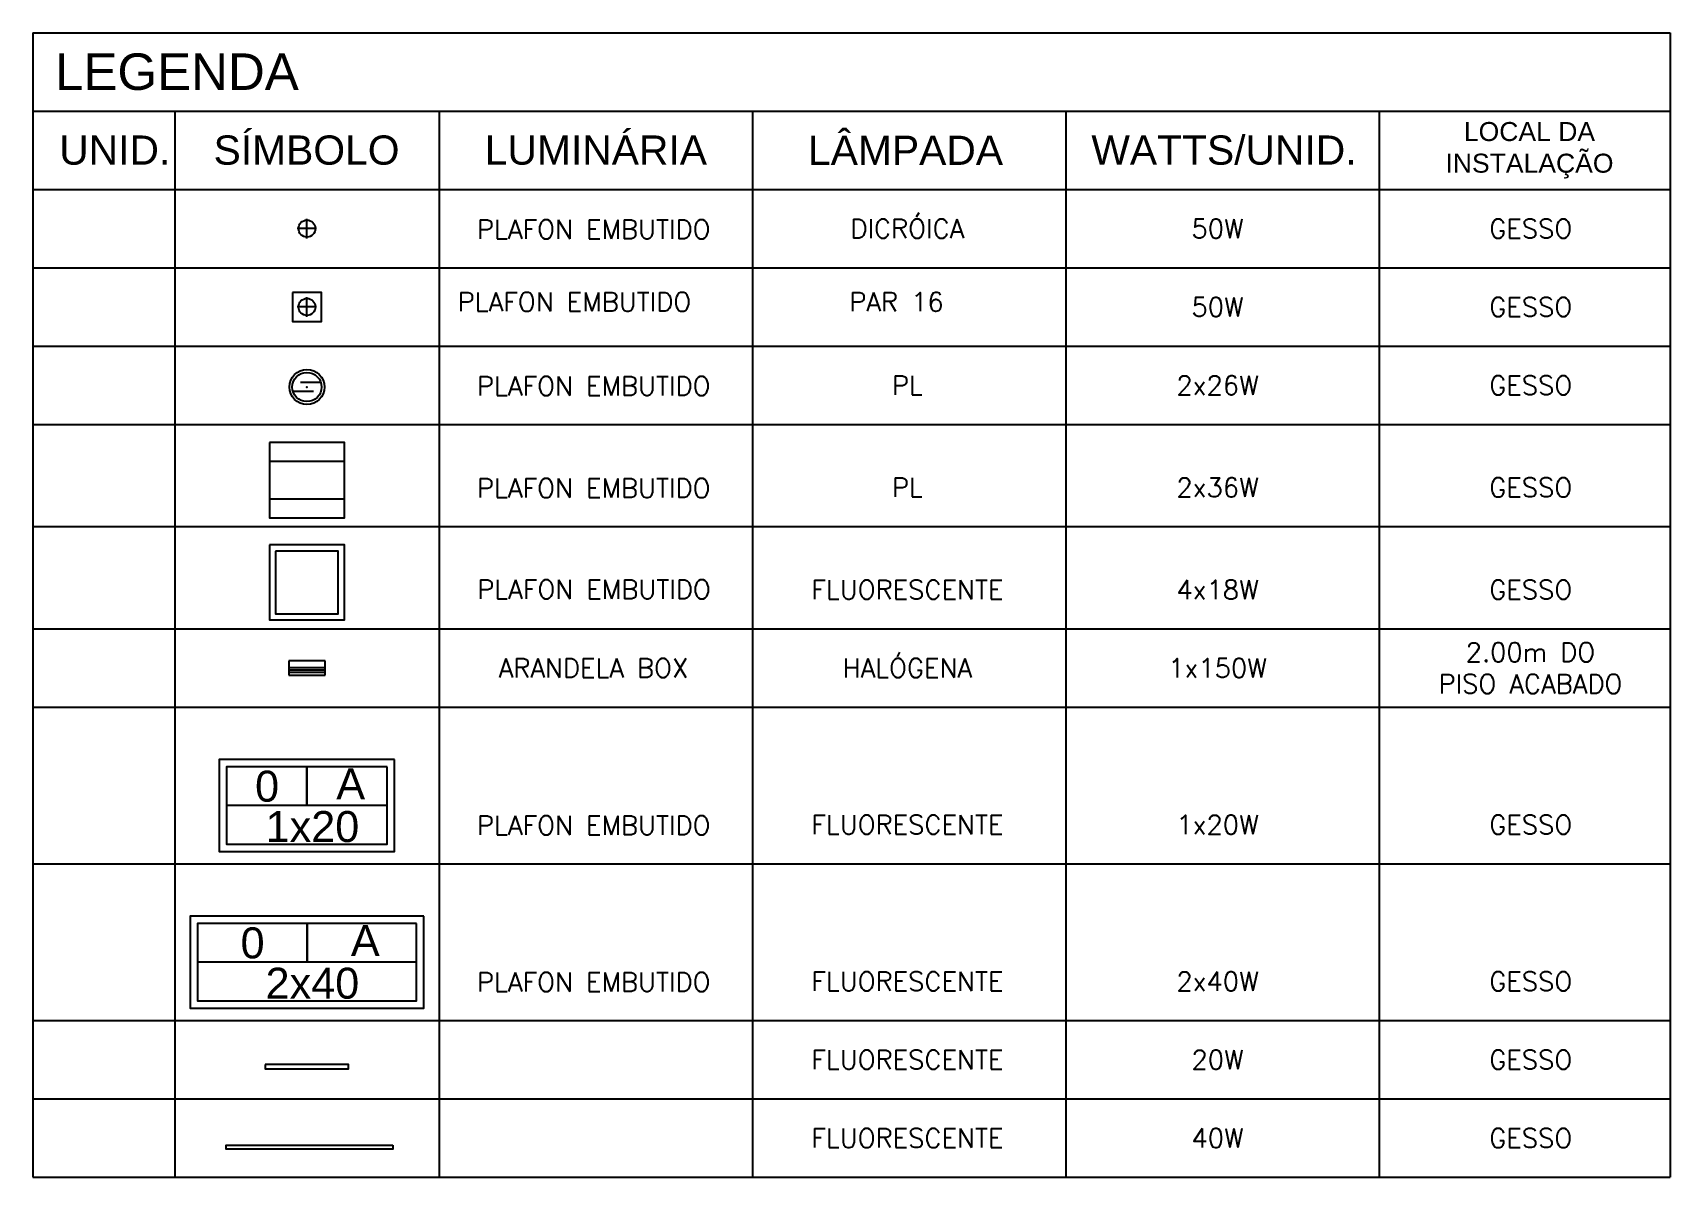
# Model space of a CAD drawing. Header units: millimetres. Extents: x 412 to 646, y 331 to 411.
# Drawn here: x 493.76 to 504.97, y 364.62 to 372.46 of the extents above; entities that cross this region are included whole.
import ezdxf
from ezdxf.enums import TextEntityAlignment as Align

# ---------------------------------------------------------------- set-up
doc = ezdxf.new("R2010")
doc.units = ezdxf.units.MM
for name, color, linetype in [('E_LUMINO', 160, 'Continuous'), ('LINHA', 7, 'Continuous'), ('LUMINO', 5, 'Continuous'), ('texto', 7, 'Continuous')]:
    doc.layers.add(name, color=color, linetype=linetype)
doc.styles.add('ARIAL', font='arial.ttf')
doc.styles.add('ROMANS', font='romans.shx', dxfattribs={"height": 0.2})

# ---------------------------------------------------------------- blocks, each defined once
blk = doc.blocks.new('A$C1EDC4D28')
at = {"layer": 'E_LUMINO'}
for points in [[(0.462, -0.15), (-1.138, -0.15), (-1.138, -0.78), (0.462, -0.78)], [(0.412, -0.2), (-1.088, -0.2), (-1.088, -0.73), (0.412, -0.73)]]:
    blk.add_lwpolyline(points, close=True, dxfattribs=at)
blk.add_lwpolyline([(0.412, -0.465), (-0.338, -0.465), (-0.338, -0.2), (-0.338, -0.465), (-1.088, -0.465)], dxfattribs=at)
at = {"layer": 'texto', "linetype": 'Continuous', "lineweight": -2, "style": 'ARIAL'}
for s, height, p in [('A', 0.212, (-0.038, -0.487)), ('0', 0.212, (-0.793, -0.503)), ('2x40', 0.2118, (-0.622, -0.779))]:
    blk.add_text(s, height=height, dxfattribs=at).set_placement(p, align=Align.BOTTOM_LEFT)
blk = doc.blocks.new('A$C3E3F6338')
for p, q in [((-0.067, -0.101), (-0.208, -0.101)), ((-0.017, -0.041), (-0.158, -0.041))]:
    blk.add_line(p, q)
for radius in [0.12, 0.1]:
    blk.add_circle((-0.113, -0.071), radius)
at = {"linetype": 'Continuous'}
blk.add_point((-0.113, -0.071), dxfattribs=at)
blk = doc.blocks.new('A$C34A87FB1')
at = {"layer": 'E_LUMINO'}
for points in [[(0.48, 0.272), (-0.72, 0.272), (-0.72, -0.358), (0.48, -0.358)], [(0.43, 0.222), (-0.67, 0.222), (-0.67, -0.308), (0.43, -0.308)]]:
    blk.add_lwpolyline(points, close=True, dxfattribs=at)
blk.add_lwpolyline([(0.43, -0.043), (-0.12, -0.043), (-0.12, 0.222), (-0.12, -0.043), (-0.67, -0.043)], dxfattribs=at)
at = {"layer": 'texto', "linetype": 'Continuous', "lineweight": -2, "style": 'ARIAL'}
for s, height, p in [('0', 0.212, (-0.475, -0.081)), ('A', 0.212, (0.081, -0.065)), ('1x20', 0.2118, (-0.403, -0.357))]:
    blk.add_text(s, height=height, dxfattribs=at).set_placement(p, align=Align.BOTTOM_LEFT)
blk = doc.blocks.new('A$C74631C94')
blk.add_lwpolyline([(-0.368, -0.117), (-0.368, -0.147), (0.232, -0.147), (0.232, -0.117)], close=True)
blk = doc.blocks.new('A$C1776491A')
blk.add_lwpolyline([(0.588, -0.021), (0.588, 0.009), (-0.612, 0.009), (-0.612, -0.021)], close=True)

msp = doc.modelspace()

# ---------------------------------------------------------------- linework, layer by layer
at = {"layer": 'E_LUMINO'}
for p, q in [((495.638237, 371.052767), (495.638237, 371.186418)), ((495.705063, 371.119593), (495.571412, 371.119593)), ((495.638237, 370.516387), (495.638237, 370.650038)), ((495.705063, 370.583213), (495.571412, 370.583213)), ((495.896283, 369.526031), (495.381481, 369.526031)), ((495.381481, 369.268629), (495.896283, 369.268629)), ((495.513882, 368.161447), (495.513882, 368.061447)), ((495.763882, 368.161447), (495.513882, 368.161447)), ((495.763882, 368.061447), (495.763882, 368.161447)), ((495.763882, 368.111447), (495.513882, 368.111447)), ((495.763882, 368.096179), (495.513882, 368.096179)), ((495.763882, 368.080301), (495.513882, 368.080301)), ((495.513882, 368.061447), (495.763882, 368.061447))]:
    msp.add_line(p, q, dxfattribs=at)
for points in [[(495.538882, 370.683213), (495.538882, 370.483213), (495.738882, 370.483213), (495.738882, 370.683213), (495.538882, 370.683213)], [(495.381481, 369.654731), (495.381481, 369.139929), (495.896283, 369.139929), (495.896283, 369.654731), (495.381481, 369.654731)], [(495.381481, 368.955229), (495.381481, 368.440426), (495.896283, 368.440426), (495.896283, 368.955229), (495.381481, 368.955229)]]:
    msp.add_lwpolyline(points, dxfattribs=at)
msp.add_lwpolyline([(495.424381, 368.912328), (495.424381, 368.483326), (495.853383, 368.483326), (495.853383, 368.912328)], close=True, dxfattribs=at)
for centre in [(495.638882, 371.119593), (495.638882, 370.583213)]:
    msp.add_circle(centre, 0.058005, dxfattribs=at)
at = {"layer": 'LINHA', "color": 6}
for p, q in [((493.761552, 372.460542), (493.761552, 364.624978)), ((493.761552, 372.460542), (504.971892, 372.460542)), ((504.971892, 372.460542), (504.971892, 364.624978)), ((493.761552, 371.924163), (504.971892, 371.924163)), ((493.761552, 364.624978), (504.971892, 364.624978)), ((493.761552, 364.624978), (504.971892, 364.624978)), ((493.761552, 364.624978), (504.971892, 364.624978))]:
    msp.add_line(p, q, dxfattribs=at)
at = {"layer": 'LINHA'}
for p, q in [((494.734312, 371.924163), (494.734312, 364.624978)), ((496.543452, 371.924163), (496.543452, 364.624978)), ((498.688971, 371.924163), (498.688971, 364.624978)), ((500.834491, 371.924163), (500.834491, 364.624978)), ((502.980011, 371.924163), (502.980011, 364.624978)), ((493.761552, 371.387783), (504.971892, 371.387783)), ((493.761552, 371.387783), (504.971892, 371.387783)), ((493.761552, 370.851403), (504.971892, 370.851403)), ((493.761552, 370.315023), (504.971892, 370.315023)), ((493.761552, 369.778643), (504.971892, 369.778643)), ((493.761552, 369.778643), (504.971892, 369.778643)), ((493.761552, 369.07914), (504.971892, 369.07914)), ((493.761552, 368.379637), (504.971892, 368.379637)), ((493.761552, 368.379637), (504.971892, 368.379637)), ((493.761552, 367.843257), (504.971892, 367.843257)), ((493.761552, 367.843257), (504.971892, 367.843257)), ((493.761552, 367.843257), (504.971892, 367.843257)), ((493.761552, 366.770498), (504.971892, 366.770498)), ((493.761552, 365.697738), (504.971892, 365.697738)), ((493.761552, 365.697738), (504.971892, 365.697738)), ((493.761552, 365.161358), (504.971892, 365.161358)), ((493.761552, 365.161358), (504.971892, 365.161358)), ((493.761552, 365.161358), (504.971892, 365.161358))]:
    msp.add_line(p, q, dxfattribs=at)

# ---------------------------------------------------------------- block references
at = {"layer": 'E_LUMINO', "linetype": 'Continuous'}
for name, p in [('A$C3E3F6338', (495.751495, 370.106121)), ('A$C34A87FB1', (495.758459, 367.213687)), ('A$C1EDC4D28', (495.977313, 366.563111))]:
    msp.add_blockref(name, p, dxfattribs=at)
at = {"layer": 'LUMINO', "xscale": 0.9499999999999318, "yscale": 0.9499999999999318, "zscale": 0.9499999999999318}
msp.add_blockref('A$C74631C94', (495.703267, 365.50798), dxfattribs=at)
at = {"layer": 'LUMINO', "xscale": -0.9499999999999318, "yscale": 0.9499999999999318, "zscale": 0.95, "rotation": 180}
msp.add_blockref('A$C1776491A', (495.667974, 364.824987), dxfattribs=at)

# ---------------------------------------------------------------- texts
at = {"layer": 'texto', "style": 'ROMANS'}
for s, p in [('PLAFON EMBUTIDO', (496.670348, 370.553294)), ('PAR 16', (499.351291, 370.553294))]:
    msp.add_text(s, height=0.13, dxfattribs=at).set_placement(p)
at = {"layer": 'texto'}
for s, insert, char_height, width, attachment_point, style in [('{\\fArial|b0|i0|c0|p34;LEGENDA}', (493.914004, 372.192352), 0.25, 1.5923735, 4, 'ROMANS'), ('LOCAL DA\\PINSTALAÇÃO', (504.008079, 371.655833), 0.13, 1.26612744, 5, 'ARIAL'), ('{\\fArial|b0|i0|c0|p34;UNID.}', (494.322993, 371.655973), 0.2, 0.818, 5, 'ROMANS'), ('{\\fArial|b0|i0|c0|p34;SÍMBOLO}', (495.636019, 371.655973), 0.2, 0.818, 5, 'ROMANS'), ('{\\fArial|b0|i0|c0|p34;LUMINÁRIA}', (497.616738, 371.655973), 0.2, 0.818, 5, 'ROMANS'), ('LÂMPADA', (499.73657, 371.655973), 0.2, 0.818, 5, 'ARIAL'), ('WATTS/UNID.', (501.916729, 371.655973), 0.2, 0.818, 5, 'ARIAL'), ('PLAFON EMBUTIDO', (497.601883, 371.115189), 0.13, 2.1078, 5, 'ROMANS'), ('DICRÓICA', (499.749049, 371.119593), 0.13, 2.1078, 5, 'ROMANS'), ('50W', (501.872609, 371.119593), 0.13, 2.1078, 5, 'ROMANS'), ('GESSO', (504.017052, 371.119593), 0.13, 2.1078, 5, 'ROMANS'), ('50W', (501.872609, 370.583213), 0.13, 2.1078, 5, 'ROMANS'), ('GESSO', (504.017052, 370.583213), 0.13, 2.1078, 5, 'ROMANS'), ('PLAFON EMBUTIDO', (497.601883, 370.042429), 0.13, 2.1078, 5, 'ROMANS'), ('PL', (499.749049, 370.046833), 0.13, 2.1078, 5, 'ROMANS'), ('2x26W', (501.872609, 370.046833), 0.13, 2.1078, 5, 'ROMANS'), ('GESSO', (504.017052, 370.046833), 0.13, 2.1078, 5, 'ROMANS'), ('PLAFON EMBUTIDO', (497.601883, 369.342926), 0.13, 2.1078, 5, 'ROMANS'), ('PL', (499.749049, 369.34733), 0.13, 2.1078, 5, 'ROMANS'), ('2x36W', (501.872609, 369.34733), 0.13, 2.1078, 5, 'ROMANS'), ('GESSO', (504.017052, 369.34733), 0.13, 2.1078, 5, 'ROMANS'), ('PLAFON EMBUTIDO', (497.603881, 368.649497), 0.13, 2.1078, 5, 'ROMANS'), ('FLUORESCENTE', (499.749049, 368.647827), 0.13, 2.1078, 5, 'ROMANS'), ('4x18W', (501.872609, 368.647827), 0.13, 2.1078, 5, 'ROMANS'), ('GESSO', (504.017052, 368.647827), 0.13, 2.1078, 5, 'ROMANS'), ('2.00m DO \\PPISO ACABADO', (504.014805, 368.111215), 0.13, 2.1078, 5, 'ROMANS'), ('ARANDELA BOX', (497.599885, 368.111599), 0.13, 2.1078, 5, 'ROMANS'), ('HALÓGENA', (499.749049, 368.111447), 0.13, 2.1078, 5, 'ROMANS'), ('1x150W', (501.872609, 368.111447), 0.13, 2.1078, 5, 'ROMANS'), ('PLAFON EMBUTIDO', (497.601883, 367.034284), 0.13, 2.1078, 5, 'ROMANS'), ('FLUORESCENTE', (499.749049, 367.038688), 0.13, 2.1078, 5, 'ROMANS'), ('1x20W', (501.872609, 367.038688), 0.13, 2.1078, 5, 'ROMANS'), ('GESSO', (504.017052, 367.038688), 0.13, 2.1078, 5, 'ROMANS'), ('PLAFON EMBUTIDO', (497.601883, 365.961524), 0.13, 2.1078, 5, 'ROMANS'), ('FLUORESCENTE', (499.749049, 365.965928), 0.13, 2.1078, 5, 'ROMANS'), ('2x40W', (501.872609, 365.965928), 0.13, 2.1078, 5, 'ROMANS'), ('GESSO', (504.017052, 365.965928), 0.13, 2.1078, 5, 'ROMANS'), ('FLUORESCENTE', (499.749049, 365.429548), 0.13, 2.1078, 5, 'ROMANS'), ('20W', (501.872609, 365.429548), 0.13, 2.1078, 5, 'ROMANS'), ('GESSO', (504.017052, 365.429548), 0.13, 2.1078, 5, 'ROMANS'), ('FLUORESCENTE', (499.749049, 364.893168), 0.13, 2.1078, 5, 'ROMANS'), ('40W', (501.872609, 364.893168), 0.13, 2.1078, 5, 'ROMANS'), ('GESSO', (504.017052, 364.893168), 0.13, 2.1078, 5, 'ROMANS')]:
    msp.add_mtext(s, dxfattribs=dict(at, insert=insert, char_height=char_height, width=width, attachment_point=attachment_point, style=style))

doc.saveas('drawing.dxf')
